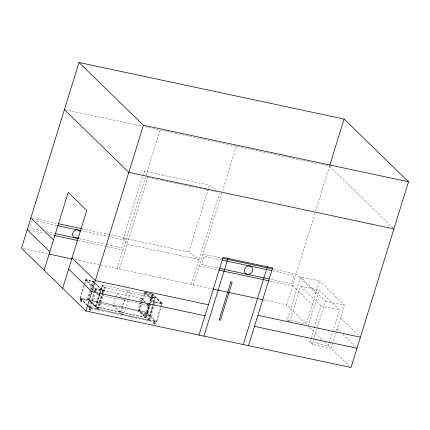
<?xml version="1.0" encoding="UTF-8"?>
<svg xmlns="http://www.w3.org/2000/svg" width="430" height="430" viewBox="0 0 430 430"><rect width="100%" height="100%" fill="white"/><g stroke="black" fill="none" stroke-linecap="round" stroke-linejoin="round"><path stroke-width="0.32" stroke-dasharray="2.15 1.61" d="M95.202 292.604L96.067 289.417L94.079 287.122M101.743 294.002L102.507 290.352L95.906 283.924M154.273 305.203L155.036 301.559L145.329 292.459L139.583 310.637L139.051 310.734L148.463 320.092L98.056 309.342L89.569 301.258M160.815 306.601L161.573 302.957L152.618 294.227M87.521 305.483L79.98 298.135L88.155 299.877L90.698 291.664M93.471 288.25L85.495 280.296L93.632 282.182L91.375 289.454M87.994 305.945L89.843 307.568L97.583 309.068M94.756 282.736L103.178 290.997L103.023 291.513L102.523 291.47L95.987 290.078L93.944 288.707M144.528 293.04L152.704 294.786L162.094 304.117L153.956 302.231L144.528 293.04L144.776 292.341L152.145 293.765L145.603 292.373M152.784 306.02L148.479 319.925L156.611 321.812L147.227 312.481L139.583 310.637M85.457 280.441C86.382 277.748 91.246 282.048 93.073 281.166L94.288 282.279M91.767 288.197L91.542 288.938L93.842 291.175M32.196 220.257L29.756 228.153L42.78 230.931M79.98 298.135L83.931 285.353M84.124 284.719L85.656 279.779L85.989 280.338L85.011 283.499M80.512 298.033L84.818 284.133M81.662 301.511L81.238 301.097L81.759 299.414L82.184 299.823L81.662 301.511L80.012 300.839L80.797 298.307L146.41 312.304L155.837 321.495L155.053 324.021L153.408 323.349L153.929 321.661L155.155 321.925L154.633 323.613L155.053 324.021M80.437 301.247L80.958 299.565M87.053 299.43L90.187 289.32M90.381 288.686L92.799 281.252L94.019 282.085M87.715 299.635L90.649 290.153M90.843 289.519L93.353 281.37L85.704 279.737L92.246 286.111M89.408 307.321L94.885 289.627L95.965 288.96L102.507 290.352L103.162 290.933L95.514 289.299L94.116 287.933M89.021 309.616L89.542 307.928L90.768 308.192L91.192 308.6L90.671 310.288L89.021 309.616L90.671 310.288M89.843 307.568L94.347 293.034M94.541 292.4L95.481 289.358L95.987 290.078M89.44 310.025L90.225 307.498L87.397 304.741M90.504 307.772L95.008 293.238M90.246 309.874L90.768 308.192M95.363 306.402L98.438 295.657L99.534 294.98L148.769 305.483L149.334 306.515L146.205 316.614L145.125 317.281L95.868 306.773L88.268 299.49L88.413 299.038M99.851 293.002L95.503 307.041L99.561 294.222M100.045 292.362L102.023 285.982L102.324 285.3L102.926 285.122L152.182 295.63L155.171 298.425L155.096 298.963L152.919 296.84L152.736 296.055L150.172 304.338M99.76 293.583L102.324 285.3L104.753 287.67L154.725 298.103L155.171 298.425L153.591 303.526M95.616 306.966L96.137 307.036L100.018 294.512M100.212 293.889L102.926 285.122L105.479 287.6L103.732 293.238M97.046 309.165L101.544 294.631M97.54 309.208L102.082 294.534M102.238 294.045L103.178 290.997L102.523 291.47M97.68 309.159L104.2 288.105L104.753 287.67L102.786 294.045M98.056 309.342L102.593 294.684M98.696 309.519L103.539 293.862M123.458 238.139L188.781 252.071L198.988 259.51L127.081 244.175L123.458 238.139L142.583 176.348M142.781 175.709L144.163 171.253L209.485 185.19L216.467 190.275M117.175 268.616L145.593 176.821L147.786 177.289L119.368 269.083M145.99 175.537L160.084 130.01M113.601 305.305L113.343 306.149L122.77 315.34L123.028 314.497M120.497 312.029L124.152 300.231L123.19 299.296M120.771 312.293L124.646 299.769M124.84 299.14L127.554 290.374L130.096 292.851L127.963 299.742M127.769 300.366L123.313 314.771L113.321 305.031L116.971 293.233L121.276 297.431M140.255 302.838L137.949 310.288L145.125 317.281M140.449 302.22L141.588 298.485L94.245 288.39M141.212 302.091L138.686 310.245L145.781 317.157M141.405 301.462L142.179 298.952L142.438 299.796L144.733 302.032M139.051 310.734L144.727 292.379L145.06 292.938M144.399 314.572L146.049 315.244L144.399 314.572L144.921 312.884M144.819 314.98L145.34 313.298M146.125 312.029L151.871 293.851M145.625 314.835L146.41 312.304M146.786 312.234L152.424 294.023L151.602 294.335M96.137 307.036L145.399 317.544L149.275 305.02M149.468 304.397L152.182 295.63L154.725 298.103L147.931 320.022M147.227 312.481L149.57 304.897M149.769 304.263L152.704 294.786L152.424 294.023M152.919 296.84L146.399 317.899L146.033 317.722L149.979 304.977M153.564 303.494L153.956 302.231L155.036 301.559L161.573 302.957L162.25 303.596L156.611 321.812M148.463 320.092L152.919 305.983M148.914 320.167L154.553 301.957L155.053 302.677M149.575 320.371L154.074 305.837M153.827 323.758L154.349 322.075M156.117 321.769L160.616 307.235M188.781 252.071L208.303 189.012M208.502 188.372L209.485 185.19M191.275 284.423L219.494 193.263M193.468 284.891L221.885 193.097L220.241 192.742M222.477 191.173L236.371 146.286M289.121 321.721L287.256 319.904L300.543 276.979L319.603 281.043L306.316 323.967L286.606 304.757L315.405 211.721M315.604 211.082L329.509 166.152L144.356 126.656M289.589 322.172L300.715 286.235L319.313 290.202L339.528 309.901L332.772 331.723M308.186 326.144L319.313 290.202M350.063 366.602L331.197 348.214L312.137 344.145L309.804 341.877L310.6 339.308M310.799 338.668L313.975 328.396M314.174 327.757L320.93 305.934L300.715 286.235M312.137 344.145L317.292 327.493M317.49 326.848L325.424 301.226L300.543 276.979M309.804 341.877L328.402 345.844L329.197 343.274M329.396 342.635L332.573 332.363M331.197 348.214L336.394 331.417M336.588 330.794L344.484 305.289L319.603 281.043M162.131 303.972L162.25 303.596L161.594 304.075M85.989 280.338L86.532 279.769L93.606 286.66M92.531 281.736L93.353 281.419L93.632 282.182M65.059 109.741L141.733 126.097M148.436 177.429L158.896 179.659M159.551 179.799L161.513 180.218M162.164 180.353L173.93 182.863M174.585 183.003L176.547 183.422M177.203 183.562L188.969 186.072M189.619 186.212L191.581 186.631M192.237 186.77L204.003 189.281M204.653 189.42L206.615 189.84M207.271 189.979L217.73 192.21M202.998 254.108L222.014 258.167M273.179 269.078L296.13 273.974L315.846 293.185M32.202 218.15L57.76 223.6M82.006 228.776L110.182 234.785M110.838 234.925L126.565 238.279M221.762 259.994L204.164 256.237L201.584 264.558L218.537 268.175M272.48 270.814L293.873 275.377L291.298 283.698L270.556 279.274M36.104 221.09L56.948 225.54M81.695 230.819L107.753 236.376M108.403 236.516L124.033 239.849L121.588 247.739L105.957 244.407M46.687 231.765L54.502 233.431M79.254 238.709L105.307 244.267M199.326 265.96L218.349 270.019M269.508 280.93L292.464 285.826M29.186 230.141L45.569 233.635M49.504 234.474L53.433 235.312M78.335 240.623L104.549 246.218M107.172 246.777L122.899 250.131M325.424 301.226L344.484 305.289M320.93 305.934L339.528 309.901M23.467 248.626L48.37 253.936M75.234 259.672L212.49 288.949M263.649 299.861L286.606 304.757M287.256 319.904L306.316 323.967M80.012 300.839L81.238 301.097M90.225 307.498L155.837 321.495M153.408 323.349L154.633 323.613M145.399 317.544L146.033 317.722M88.268 299.49L137.949 310.288L139.309 309.89L146.205 316.614M141.599 298.495L145.49 302.172M329.509 166.152L392.95 227.975M340.587 317.877L358.986 335.803M292.572 285.472L312.287 304.682M337.168 328.928L340.469 332.143M342.828 334.443L356.035 347.316M309.6 327.515L322.763 340.345M324.645 342.178L328.402 345.844M152.424 293.969L162.234 303.532L154.585 301.898L144.776 292.341M147.382 304.015L149.275 305.859M141.588 298.485L145.415 302.215M147.329 304.08L148.769 305.483M147.033 304.273L149.334 306.515M102.023 285.982L104.2 288.105M94.573 283.101L103.06 291.373M92.353 287.982L96.18 291.712M98.572 294.045L99.534 294.98M93.665 290.035L95.084 291.416M96.976 293.26L98.868 295.104M96.137 293.416L98.438 295.657M89.332 299.93L95.309 305.757M90.128 301.177L95.868 306.773M80.797 298.307L86.924 304.279M87.634 306.069L80.534 299.151L146.146 313.147L155.574 322.339L89.961 308.342L88.112 306.536M144.163 171.253L146.469 175.091"/><path stroke-width="0.64" d="M78.991 62.479L21.5 248.207L85.903 310.965L351.009 367.521L408.5 181.793L344.097 119.035L78.991 62.479L143.394 125.243L408.5 181.793M44.107 270.233L68.219 192.344L86.779 210.426L62.667 288.32M85.903 310.965L143.394 125.243M199.036 335.099L223.1 257.366L272.566 267.917L248.502 345.656M203.906 336.142L227.97 258.403M243.278 344.537L267.342 266.804M329.708 165.518L344.097 119.035M393.912 228.916L128.812 172.36L64.403 109.602M222.675 258.306L272.523 268.938M58.416 223.74L81.351 228.636M222.417 260.134L271.835 270.674M57.598 225.675L81.044 230.679M219.837 268.454L269.261 278.995M55.153 233.571L78.604 238.569M219.004 270.158L268.852 280.79M54.089 235.452L77.68 240.483M49.025 254.076L71.96 258.973M213.146 289.089L262.993 299.721M208.432 304.762L95.293 280.629L72.057 257.984M257.892 315.319L360.399 337.185M205.008 315.813L91.875 291.68L68.633 269.035M254.474 326.365L356.981 348.236M30.89 217.87L53.497 239.897M27.224 229.717L49.832 251.743M78.41 237.301A4.23 3.811 -45.7 0 1 72.998 236.145A4.23 3.811 -45.7 0 1 74.723 230.561A4.23 3.811 -45.7 0 1 80.136 231.716M230.867 281.946L219.112 319.915L220.439 320.2L232.195 282.225L230.867 281.946M249.411 274.168A4.461 4.015 -45.7 0 0 251.641 266.96A4.461 4.015 -45.7 0 0 244.471 269.271A4.461 4.015 -45.7 0 0 249.411 274.168"/></g></svg>
